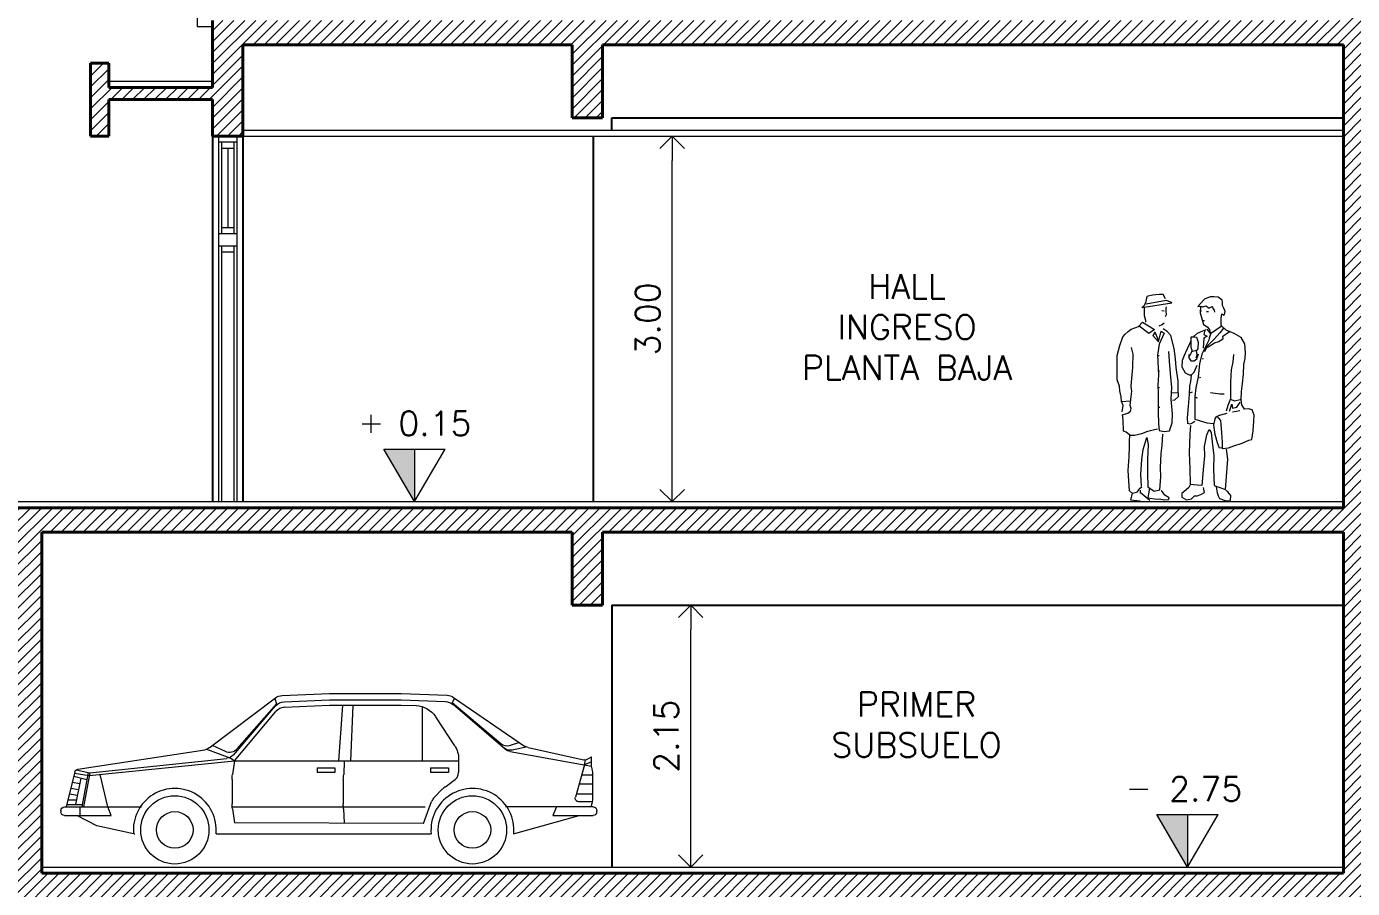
# Model space of a CAD drawing. Extents: x 1018 to 1337, y -109 to 133.
# Drawn here: x 1122.06 to 1132.94, y -100.1 to -93.02 of the extents above; entities that cross this region are included whole.
import ezdxf

# ---------------------------------------------------------------- set-up
doc = ezdxf.new("R2010")
doc.units = 0
doc.header["$LTSCALE"] = 0.5
doc.layers.get('0').update_dxf_attribs({"linetype": 'CONTINUOUS'})
doc.layers.get('Defpoints').update_dxf_attribs({"linetype": 'CONTINUOUS'})
for name, color, linetype, lineweight in [('Acotaciones', 9, 'CONTINUOUS', 9), ('Carpintería', 55, 'CONTINUOUS', 20), ('Detalles .05', 243, 'CONTINUOUS', 5), ('Detalles 01', 8, 'CONTINUOUS', 9), ('Muros corte', 7, 'CONTINUOUS', 40), ('Muros vista', 253, 'CONTINUOUS', 25), ('Pisos', 252, 'CONTINUOUS', 18), ('Punta 01', 6, 'CONTINUOUS', 9), ('Punta 015', 64, 'CONTINUOUS', 13), ('Punta 02', 11, 'CONTINUOUS', 20), ('Vehículos', 155, 'CONTINUOUS', 13), ('Vidrios', 147, 'CONTINUOUS', 13)]:
    doc.layers.add(name, color=color, linetype=linetype, lineweight=lineweight)
doc.styles.add('Texto 2 mm', font='simplex.shx', dxfattribs={"height": 0.2})
doc.dimstyles.new('Segunda línea', dxfattribs={"dimscale": 0, "dimtxt": 0.2, "dimasz": 0.2, "dimexe": 0.15, "dimexo": 0.5, "dimgap": 0.1, "dimtad": 1, "dimzin": 4, "dimdsep": 46, "dimtxsty": 'Texto 2 mm', "dimblk": 'OPEN90', "dimcen": 2.5, "dimclrd": 256, "dimclre": 256, "dimclrt": 256, "dimadec": 0, "dimazin": 0, "dimtfac": 1, "dimtmove": 2, "dimatfit": 3, "dimldrblk": 'OPEN90', "dimfxl": 1, "dimtolj": 1, "dimtzin": 0, "dimlwd": -1, "dimlwe": -1, "dimarcsym": 0})

# ---------------------------------------------------------------- blocks, each defined once
blk = doc.blocks.new('R18 lateral')
at = {"extrusion": (1.22406e-16, 0, -1)}
for p, q in [((0.281, 0.953), (0.825, 1.363)), ((0.833, 1.314), (0.509, 0.944)), ((0.819, 1.359), (0.833, 1.314)), ((0.881, 1.383), (1.269, 1.4)), ((0.898, 1.331), (1.269, 1.348)), ((1.273, 1.4), (1.852, 1.4)), ((1.273, 1.348), (1.852, 1.348)), ((1.856, 1.4), (2.233, 1.385)), ((1.856, 1.348), (2.221, 1.333)), ((2.276, 1.324), (2.296, 1.36)), ((2.675, 0.987), (2.276, 1.324)), ((2.712, 0.941), (2.282, 1.309)), ((2.286, 1.368), (2.869, 0.968)), ((0.48, 0.894), (0.827, 1.297)), ((0.489, 0.846), (0.829, 1.253)), ((0.901, 1.288), (1.269, 1.305)), ((1.273, 1.305), (1.852, 1.305)), ((1.375, 1.301), (1.343, 0.846)), ((1.459, 1.301), (1.441, 0.846)), ((1.856, 1.305), (1.979, 1.3)), ((2.029, 1.292), (2.029, 0.846)), ((2.138, 1.209), (2.295, 0.97)), ((2.828, 0.996), (2.75, 0.972)), ((-0.795, 0.778), (0.245, 0.938)), ((0.261, 0.942), (0.459, 0.87)), ((0.415, 0.924), (0.309, 0.974)), ((0.459, 0.87), (0.489, 0.846)), ((2.75, 0.923), (3.418, 0.804)), ((2.881, 0.959), (2.768, 0.935)), ((2.897, 0.956), (3.356, 0.854)), ((3.378, 0.858), (3.418, 0.881)), ((3.418, 0.804), (3.418, 0.881)), ((-0.808, 0.774), (-0.698, 0.748)), ((-0.702, 0.727), (0.489, 0.846)), ((-0.698, 0.748), (0.427, 0.867)), ((0.489, 0.846), (0.473, 0.735)), ((0.489, 0.846), (2.328, 0.846)), ((1.168, 0.79), (1.168, 0.75)), ((1.168, 0.79), (1.313, 0.79)), ((1.313, 0.79), (1.313, 0.75)), ((1.39, 0.846), (1.385, 0.735)), ((2.098, 0.79), (2.244, 0.79)), ((2.098, 0.79), (2.098, 0.75)), ((2.244, 0.79), (2.244, 0.75)), ((2.328, 0.861), (2.328, 0.754)), ((3.36, 0.814), (3.285, 0.549)), ((3.36, 0.814), (3.368, 0.854)), ((3.418, 0.839), (3.36, 0.814)), ((3.422, 0.782), (3.418, 0.804)), ((-0.82, 0.756), (-0.892, 0.468)), ((-0.841, 0.671), (-0.779, 0.66)), ((-0.829, 0.72), (-0.721, 0.694)), ((-0.822, 0.746), (-0.702, 0.727)), ((-0.77, 0.705), (-0.814, 0.488)), ((-0.71, 0.751), (-0.763, 0.468)), ((-0.698, 0.748), (-0.75, 0.468)), ((-0.549, 0.468), (-0.611, 0.736)), ((0.47, 0.693), (0.47, 0.494)), ((1.313, 0.75), (1.168, 0.75)), ((1.382, 0.693), (1.382, 0.494)), ((2.244, 0.75), (2.098, 0.75)), ((3.426, 0.656), (3.315, 0.656)), ((3.337, 0.731), (3.426, 0.731)), ((3.426, 0.72), (3.426, 0.56)), ((-0.865, 0.576), (-0.799, 0.565)), ((-0.853, 0.623), (-0.789, 0.612)), ((3.293, 0.576), (3.426, 0.576)), ((-0.935, 0.438), (-0.935, 0.428)), ((-0.905, 0.468), (-0.273, 0.468)), ((-0.887, 0.488), (-0.759, 0.488)), ((-0.877, 0.528), (-0.806, 0.528)), ((-0.779, 0.468), (-0.779, 0.398)), ((-0.522, 0.398), (-0.549, 0.468)), ((0.471, 0.468), (2.054, 0.468)), ((0.473, 0.454), (0.489, 0.337)), ((1.384, 0.454), (1.39, 0.337)), ((3.432, 0.469), (2.712, 0.469)), ((3.131, 0.469), (3.1, 0.399)), ((3.418, 0.511), (3.314, 0.511)), ((3.417, 0.469), (3.421, 0.495)), ((3.462, 0.429), (3.462, 0.439)), ((-0.905, 0.398), (-0.522, 0.398)), ((-0.64, 0.313), (-0.804, 0.398)), ((2.039, 0.333), (0.489, 0.337)), ((2.779, 0.248), (3.316, 0.399)), ((3.1, 0.399), (3.432, 0.399)), ((-0.338, 0.248), (-0.64, 0.313)), ((-0.334, 0.247), (-0.328, 0.247)), ((0.338, 0.247), (2.103, 0.247))]:
    blk.add_line(p, q, dxfattribs=at)
for p, q in [((2.221, 0.633), (2.28, 0.681)), ((2.123, 0.54), (2.194, 0.614)), ((2.039, 0.333), (2.106, 0.512))]:
    blk.add_line(p, q)
for centre, radius in [((0, 0.28), 0.28), ((2.441, 0.28), 0.28), ((0, 0.28), 0.15), ((2.441, 0.28), 0.15)]:
    blk.add_circle(centre, radius)
for centre, radius, start, end in [((-0.885, 1.283), 0.1, 52.9643, 87.4726), ((-0.902, 1.232), 0.1, 40.7607, 87.4726), ((-1.273, 1.3), 0.1, 87.4726, 90), ((-1.273, 1.248), 0.1, 87.4726, 90), ((-1.852, 1.3), 0.1, 90, 92.3103), ((-1.852, 1.248), 0.1, 90, 92.3103), ((-2.217, 1.233), 0.1, 92.3103, 130.6118), ((-2.229, 1.285), 0.1, 92.3103, 124.4204), ((-0.906, 1.189), 0.1, 39.9123, 87.4726), ((-1.273, 1.205), 0.1, 87.4726, 90), ((-1.852, 1.205), 0.1, 90, 92.3103), ((-1.971, 1.1), 0.2, 92.3103, 146.7975), ((-2.726, 1.048), 0.08, 252.5218, 310.2263), ((-0.233, 1.017), 0.08, 232.9643, 261.2922), ((-0.449, 0.996), 0.08, 221.2171, 295.1633), ((-0.419, 0.947), 0.08, 220.7607, 263.9748), ((-2.128, 0.861), 0.2, 146.7975, 180), ((-2.751, 1.013), 0.08, 257.8378, 310.6118), ((-2.764, 1.001), 0.08, 280.1035, 310.6118), ((-2.914, 1.034), 0.08, 282.4793, 304.4204), ((0.791, 0.749), 0.03, 14.0275, 81.2922), ((-3.363, 0.883), 0.03, 239.9108, 282.4793), ((-3.026, 0.72), 0.4, 171.131, 180), ((-0.77, 0.693), 0.3, 0, 8.0509), ((-1.682, 0.693), 0.3, 0, 8.0509), ((-3.314, 0.541), 0.03, 270, 15.8483), ((-3.026, 0.56), 0.4, 180, 189.3769), ((0.905, 0.438), 0.03, 0, 90), ((-0.77, 0.494), 0.3, 352.2462, 0), ((-1.682, 0.494), 0.3, 352.2462, 0), ((-3.432, 0.439), 0.03, 90, 180), ((0.905, 0.428), 0.03, 270, 0), ((-3.432, 0.429), 0.03, 180, 270)]:
    blk.add_arc(centre, radius, start, end, dxfattribs=at)
for centre, radius, start, end in [((2.248, 0.754), 0.08, 293.7347, 0), ((0, 0.28), 0.34, 354.3971, 185.4301), ((2.441, 0.28), 0.34, 354.6007, 185.6029), ((2.253, 0.56), 0.08, 113.7347, 136.95), ((2.181, 0.485), 0.08, 136.95, 160.4828)]:
    blk.add_arc(centre, radius, start, end)
blk = doc.blocks.new('_Open90')
at = {"color": 0, "linetype": 'ByBlock', "lineweight": -2}
for p, q in [((0, 0), (-1, 0)), ((-0.5, 0.5), (0, 0)), ((0, 0), (-0.5, -0.5))]:
    blk.add_line(p, q, dxfattribs=at)
blk = doc.blocks.new('*D209')
at = {"layer": 'Acotaciones', "transparency": 16777216}
for p, q in [((1127.362, -97.773), (1127.659, -97.773)), ((1127.509, -99.723), (1127.509, -97.973)), ((1127.362, -99.923), (1127.659, -99.923))]:
    blk.add_line(p, q, dxfattribs=at)
at = {"layer": 'Defpoints', "color": 0, "transparency": 16777216}
for p in [(1126.862, -97.773), (1127.509, -97.773), (1126.862, -99.923)]:
    blk.add_point(p, dxfattribs=at)
at = {"layer": 'Acotaciones', "transparency": 16777216, "xscale": 0.2, "yscale": 0.2, "zscale": 0.2}
for p, rotation in [((1127.509, -97.773), 90), ((1127.509, -99.923), 270)]:
    blk.add_blockref('_Open90', p, dxfattribs=dict(at, rotation=rotation))
at = {"layer": 'Acotaciones', "transparency": 16777216, "insert": (1127.309, -98.848), "char_height": 0.2, "attachment_point": 5, "rotation": 90, "style": 'Texto 2 mm'}
blk.add_mtext('\\A1;2.15', dxfattribs=at)
blk = doc.blocks.new('*D211')
at = {"layer": 'Acotaciones', "transparency": 16777216}
for p, q in [((1127.212, -93.923), (1127.507, -93.923)), ((1127.357, -96.723), (1127.357, -94.123)), ((1127.212, -96.923), (1127.507, -96.923))]:
    blk.add_line(p, q, dxfattribs=at)
at = {"layer": 'Defpoints', "color": 0, "transparency": 16777216}
for p in [(1126.712, -93.923), (1127.357, -93.923), (1126.712, -96.923)]:
    blk.add_point(p, dxfattribs=at)
at = {"layer": 'Acotaciones', "transparency": 16777216, "xscale": 0.2, "yscale": 0.2, "zscale": 0.2}
for p, rotation in [((1127.357, -93.923), 90), ((1127.357, -96.923), 270)]:
    blk.add_blockref('_Open90', p, dxfattribs=dict(at, rotation=rotation))
at = {"layer": 'Acotaciones', "transparency": 16777216, "insert": (1127.157, -95.423), "char_height": 0.2, "attachment_point": 5, "rotation": 90, "style": 'Texto 2 mm'}
blk.add_mtext('\\A1;3.00', dxfattribs=at)

msp = doc.modelspace()

# ---------------------------------------------------------------- hatches: boundary and pattern name
at = {"layer": 'Detalles 01'}
h = msp.add_hatch(dxfattribs=at)
h.set_pattern_fill('ANSI31,_O', color=256, scale=0.02)
h.set_pattern_definition([(45, (0, 0), (-0.0449012806, 0.0449012806), [])])
h.paths.add_polyline_path([(1138.187, -103.123), (1137.787, -103.123), (1137.787, -99.023), (1140.662, -99.023), (1140.662, -100.123), (1140.462, -100.123), (1140.462, -101.123), (1140.862, -101.123), (1140.862, -97.073), (1140.662, -97.073), (1140.662, -98.873), (1137.862, -98.873), (1137.862, -98.673), (1137.787, -98.673), (1137.787, -72.323), (1137.537, -72.323), (1137.537, -72.573), (1135.787, -72.573), (1135.787, -70.423), (1135.637, -70.423), (1135.637, -70.573), (1133.012, -70.573), (1133.012, -70.423), (1132.862, -70.423), (1132.862, -74.973), (1123.837, -74.973), (1123.837, -74.023), (1123.587, -74.023), (1123.587, -76.023), (1123.837, -76.023), (1123.837, -75.173), (1126.537, -75.173), (1126.537, -75.773), (1126.787, -75.773), (1126.787, -75.173), (1132.862, -75.173), (1132.862, -78.573), (1123.587, -78.573), (1123.587, -79.623), (1123.837, -79.623), (1123.837, -78.773), (1126.537, -78.773), (1126.537, -79.373), (1126.787, -79.373), (1126.787, -78.773), (1132.862, -78.773), (1132.862, -82.173), (1123.587, -82.173), (1123.587, -83.223), (1123.837, -83.223), (1123.837, -82.373), (1126.537, -82.373), (1126.537, -82.973), (1126.787, -82.973), (1126.787, -82.373), (1132.862, -82.373), (1132.862, -85.773), (1123.587, -85.773), (1123.587, -86.823), (1123.837, -86.823), (1123.837, -85.973), (1126.537, -85.973), (1126.537, -86.573), (1126.787, -86.573), (1126.787, -85.973), (1132.862, -85.973), (1132.862, -89.373), (1123.587, -89.373), (1123.587, -90.423), (1123.837, -90.423), (1123.837, -89.573), (1126.537, -89.573), (1126.537, -90.173), (1126.787, -90.173), (1126.787, -89.573), (1132.862, -89.573), (1132.862, -92.973), (1123.587, -92.973), (1123.587, -93.523), (1122.737, -93.523), (1122.737, -93.323), (1122.587, -93.323), (1122.587, -93.923), (1122.737, -93.923), (1122.737, -93.623), (1123.587, -93.623), (1123.587, -93.923), (1123.837, -93.923), (1123.837, -93.173), (1126.537, -93.173), (1126.537, -93.773), (1126.787, -93.773), (1126.787, -93.173), (1132.862, -93.173), (1132.862, -96.973), (1121.937, -96.973), (1121.937, -103.123), (1121.537, -103.123), (1121.537, -105.123), (1122.587, -105.123), (1122.587, -103.123), (1122.187, -103.123), (1122.187, -100.223), (1126.537, -100.223), (1126.537, -100.823), (1126.787, -100.823), (1126.787, -100.223), (1132.862, -100.223), (1132.862, -103.123), (1132.487, -103.123), (1132.487, -105.123), (1133.387, -105.123), (1133.387, -103.123), (1133.012, -103.123), (1133.012, -101.573), (1133.912, -101.573), (1133.912, -101.873), (1134.112, -101.873), (1134.112, -101.793), (1135.811, -102.973), (1135.552, -102.973), (1135.552, -103.823), (1136.202, -103.823), (1136.202, -102.973), (1136.002, -102.973), (1136.002, -102.736), (1135.732, -102.736), (1135.732, -102.548), (1135.462, -102.548), (1135.462, -102.361), (1135.192, -102.361), (1135.192, -102.173), (1134.922, -102.173), (1134.922, -101.986), (1134.652, -101.986), (1134.652, -101.798), (1134.382, -101.798), (1134.382, -101.611), (1134.105, -101.611), (1134.112, -101.606), (1134.112, -101.473), (1133.012, -101.473), (1133.012, -98.573), (1133.912, -98.573), (1133.912, -98.873), (1134.112, -98.873), (1134.112, -98.793), (1136.009, -100.111), (1136.002, -100.111), (1136.002, -100.523), (1136.202, -100.523), (1136.202, -100.223), (1137.537, -100.223), (1137.537, -103.123), (1137.137, -103.123), (1137.137, -105.123), (1138.187, -105.123)])
h.paths.add_polyline_path([(1137.537, -99.973), (1136.002, -99.973), (1136.002, -99.736), (1135.732, -99.736), (1135.732, -99.548), (1135.462, -99.548), (1135.462, -99.361), (1135.192, -99.361), (1135.192, -99.173), (1134.922, -99.173), (1134.922, -98.986), (1134.652, -98.986), (1134.652, -98.798), (1134.382, -98.798), (1134.382, -98.611), (1134.105, -98.611), (1134.112, -98.606), (1134.112, -98.473), (1133.012, -98.473), (1133.012, -95.168), (1133.912, -95.168), (1133.912, -95.468), (1134.112, -95.468), (1134.112, -95.392), (1136.342, -96.966), (1136.342, -97.473), (1136.542, -97.473), (1136.542, -97.173), (1137.537, -97.173)], flags=16)
h.paths.add_polyline_path([(1136.052, -99.923), (1136.052, -99.561), (1134.294, -98.236), (1134.112, -98.236), (1134.112, -98.423), (1134.002, -98.423), (1134.002, -97.523), (1134.062, -97.523), (1134.062, -97.573), (1136.052, -99.073), (1136.052, -99.023), (1136.112, -99.023), (1136.112, -99.923)], flags=0)
h.paths.add_polyline_path([(1134.062, -98.023), (1134.136, -97.967), (1136.052, -99.411), (1135.977, -99.467)], flags=0)
h.paths.add_polyline_path([(1134.062, -97.873), (1134.136, -97.817), (1136.052, -99.261), (1135.977, -99.317)], flags=0)
h.paths.add_polyline_path([(1134.062, -97.723), (1134.136, -97.667), (1136.052, -99.111), (1135.977, -99.167)], flags=0)
h.paths.add_polyline_path([(1132.862, -99.973), (1122.187, -99.973), (1122.187, -97.173), (1126.537, -97.173), (1126.537, -97.773), (1126.787, -97.773), (1126.787, -97.173), (1132.862, -97.173)], flags=16)
h.paths.add_polyline_path([(1131.583, -99.923), (1131.331, -99.491), (1131.835, -99.491)], flags=0)
h.paths.add_polyline_path([(1137.537, -96.973), (1136.542, -96.973), (1136.542, -96.733), (1136.272, -96.733), (1136.272, -96.542), (1136.002, -96.542), (1136.002, -96.352), (1135.732, -96.352), (1135.732, -96.161), (1135.462, -96.161), (1135.462, -95.971), (1135.192, -95.971), (1135.192, -95.78), (1134.922, -95.78), (1134.922, -95.59), (1134.652, -95.59), (1134.652, -95.399), (1134.382, -95.399), (1134.382, -95.209), (1134.112, -95.209), (1134.112, -95.068), (1133.012, -95.068), (1133.012, -91.273), (1133.912, -91.273), (1133.912, -91.573), (1134.112, -91.573), (1134.112, -91.483), (1136.542, -93.103), (1136.542, -93.473), (1136.742, -93.473), (1136.742, -93.173), (1137.537, -93.173)], flags=16)
h.paths.add_polyline_path([(1136.592, -96.923), (1136.592, -96.561), (1134.112, -94.691), (1134.112, -94.637), (1134.289, -94.637), (1134.061, -94.466), (1134.136, -94.409), (1134.382, -94.595), (1134.382, -94.557), (1134.061, -94.316), (1134.136, -94.259), (1134.385, -94.447), (1134.434, -94.447), (1136.592, -96.073), (1136.592, -96.023), (1136.652, -96.023), (1136.652, -96.923)], flags=0)
h.paths.add_polyline_path([(1137.537, -92.973), (1136.542, -92.973), (1136.542, -92.743), (1136.272, -92.743), (1136.272, -92.563), (1136.002, -92.563), (1136.002, -92.383), (1135.732, -92.383), (1135.732, -92.203), (1135.462, -92.203), (1135.462, -92.023), (1135.192, -92.023), (1135.192, -91.843), (1134.922, -91.843), (1134.922, -91.663), (1134.652, -91.663), (1134.652, -91.483), (1134.382, -91.483), (1134.382, -91.303), (1134.112, -91.303), (1134.112, -91.173), (1133.012, -91.173), (1133.012, -87.673), (1133.912, -87.673), (1133.912, -87.973), (1134.112, -87.973), (1134.112, -87.883), (1136.541, -89.503), (1136.542, -89.503), (1136.542, -89.873), (1136.742, -89.873), (1136.742, -89.573), (1137.537, -89.573)], flags=16)
h.paths.add_polyline_path([(1136.592, -92.923), (1136.592, -92.56), (1134.319, -90.943), (1134.112, -90.943), (1134.112, -91.123), (1134.002, -91.123), (1134.002, -90.223), (1134.062, -90.223), (1134.062, -90.273), (1136.592, -92.073), (1136.592, -92.023), (1136.652, -92.023), (1136.652, -92.923)], flags=0)
h.paths.add_polyline_path([(1134.062, -90.723), (1134.141, -90.666), (1136.382, -92.26), (1136.382, -92.374)], flags=0)
h.paths.add_polyline_path([(1134.062, -90.573), (1134.141, -90.516), (1134.698, -90.912), (1134.616, -90.967)], flags=0)
h.paths.add_polyline_path([(1126.709, -99.497), (1126.594, -99.497), (1126.057, -99.649, 1.100935), (1125.38, -99.65), (1123.616, -99.65, 1.102902), (1122.939, -99.65), (1122.944, -99.65), (1122.638, -99.584), (1122.474, -99.498), (1122.373, -99.498, -0.414214), (1122.343, -99.468), (1122.343, -99.458, -0.414214), (1122.373, -99.428), (1122.386, -99.428), (1122.458, -99.141, -0.302226), (1122.482, -99.118), (1123.523, -98.959, 0.124237), (1123.559, -98.944), (1124.103, -98.534, -0.151719), (1124.158, -98.513), (1124.549, -98.496), (1125.131, -98.496), (1125.511, -98.511, -0.141031), (1125.563, -98.529), (1126.146, -98.929, 0.09603), (1126.174, -98.941), (1126.634, -99.042, 0.187906), (1126.656, -99.039), (1126.696, -99.016), (1126.696, -99.093), (1126.699, -99.114, -0.038718), (1126.704, -99.176), (1126.704, -99.336, -0.040937), (1126.699, -99.402), (1126.694, -99.428), (1126.709, -99.428, -0.414214), (1126.739, -99.458), (1126.739, -99.467, -0.414214)], flags=0)
h.paths.add_polyline_path([(1134.062, -90.423), (1134.141, -90.366), (1134.807, -90.84), (1134.725, -90.895)], flags=0)
h.paths.add_polyline_path([(1125.99, -98.956), (1125.56, -98.587, 0.168695), (1125.499, -98.563), (1125.133, -98.549, 0.010081), (1125.129, -98.549), (1124.551, -98.549, 0.011028), (1124.547, -98.549), (1124.176, -98.565, 0.206689), (1124.104, -98.6), (1123.757, -99.002, -0.102777), (1123.732, -99.022), (1123.767, -99.051), (1124.107, -98.644, -0.210552), (1124.179, -98.608), (1124.549, -98.592), (1125.131, -98.592), (1125.257, -98.597, -0.242328), (1125.416, -98.687), (1125.573, -98.927, -0.145895), (1125.606, -99.036), (1125.606, -99.143, -0.297473), (1125.558, -99.216), (1125.498, -99.264, 0.093095), (1125.474, -99.28), (1125.4, -99.357, 0.095925), (1125.384, -99.382), (1125.317, -99.564), (1123.767, -99.559), (1123.751, -99.443, -0.033845), (1123.748, -99.402), (1123.748, -99.203, -0.035143), (1123.751, -99.161), (1123.767, -99.051), (1122.576, -99.17), (1122.564, -99.168), (1122.519, -99.409), (1122.463, -99.409), (1122.508, -99.191), (1122.557, -99.203), (1122.568, -99.146), (1122.58, -99.148), (1123.705, -99.03, 0.190824), (1123.757, -99.002), (1124.104, -98.6, -0.206689), (1124.176, -98.565), (1124.549, -98.549), (1125.131, -98.549), (1125.499, -98.563, -0.168695), (1125.56, -98.587), (1125.976, -98.944, 0.027992), (1125.984, -98.95, 0.027992)], flags=0)
h.paths.add_polyline_path([(1125.439, -99.617, -1), (1125.999, -99.617, -1)], flags=0)
h.paths.add_polyline_path([(1125.569, -99.617, -1), (1125.869, -99.617, -1)], flags=0)
h.paths.add_polyline_path([(1125.521, -99.146), (1125.376, -99.146), (1125.376, -99.106), (1125.521, -99.106)], flags=0)
h.paths.add_polyline_path([(1124.591, -99.146), (1124.446, -99.146), (1124.446, -99.106), (1124.591, -99.106)], flags=0)
h.paths.add_polyline_path([(1122.998, -99.617, -1), (1123.558, -99.617, -1)], flags=0)
h.paths.add_polyline_path([(1123.128, -99.617, -1), (1123.428, -99.617, -1)], flags=0)
h.paths.add_polyline_path([(1137.537, -89.373), (1136.542, -89.373), (1136.542, -89.143), (1136.272, -89.143), (1136.272, -88.963), (1136.002, -88.963), (1136.002, -88.783), (1135.732, -88.783), (1135.732, -88.603), (1135.462, -88.603), (1135.462, -88.423), (1135.192, -88.423), (1135.192, -88.243), (1134.922, -88.243), (1134.922, -88.063), (1134.652, -88.063), (1134.652, -87.883), (1134.382, -87.883), (1134.382, -87.703), (1134.112, -87.703), (1134.112, -87.573), (1133.012, -87.573), (1133.012, -84.073), (1133.912, -84.073), (1133.912, -84.373), (1134.112, -84.373), (1134.112, -84.283), (1136.541, -85.903), (1136.542, -85.903), (1136.542, -86.273), (1136.742, -86.273), (1136.742, -85.973), (1137.537, -85.973)], flags=16)
h.paths.add_polyline_path([(1136.592, -89.323), (1136.592, -88.96), (1134.319, -87.343), (1134.112, -87.343), (1134.112, -87.523), (1134.002, -87.523), (1134.002, -86.623), (1134.062, -86.623), (1134.062, -86.673), (1136.592, -88.473), (1136.592, -88.423), (1136.652, -88.423), (1136.652, -89.323)], flags=0)
h.paths.add_polyline_path([(1134.062, -87.123), (1134.141, -87.066), (1136.592, -88.81), (1136.512, -88.866)], flags=0)
h.paths.add_polyline_path([(1134.062, -86.973), (1134.141, -86.916), (1136.592, -88.66), (1136.512, -88.716)], flags=0)
h.paths.add_polyline_path([(1134.062, -86.823), (1134.141, -86.766), (1136.592, -88.51), (1136.512, -88.566)], flags=0)
h.paths.add_polyline_path([(1137.537, -85.773), (1136.542, -85.773), (1136.542, -85.543), (1136.272, -85.543), (1136.272, -85.363), (1136.002, -85.363), (1136.002, -85.183), (1135.732, -85.183), (1135.732, -85.003), (1135.462, -85.003), (1135.462, -84.823), (1135.192, -84.823), (1135.192, -84.643), (1134.922, -84.643), (1134.922, -84.463), (1134.652, -84.463), (1134.652, -84.283), (1134.382, -84.283), (1134.382, -84.103), (1134.112, -84.103), (1134.112, -83.973), (1133.012, -83.973), (1133.012, -80.473), (1133.912, -80.473), (1133.912, -80.773), (1134.112, -80.773), (1134.112, -80.683), (1136.541, -82.303), (1136.542, -82.303), (1136.542, -82.673), (1136.742, -82.673), (1136.742, -82.373), (1137.537, -82.373)], flags=16)
h.paths.add_polyline_path([(1136.592, -85.723), (1136.592, -85.36), (1134.319, -83.743), (1134.112, -83.743), (1134.112, -83.923), (1134.002, -83.923), (1134.002, -83.023), (1134.062, -83.023), (1134.062, -83.073), (1136.592, -84.873), (1136.592, -84.823), (1136.652, -84.823), (1136.652, -85.723)], flags=0)
h.paths.add_polyline_path([(1134.062, -83.523), (1134.141, -83.466), (1136.592, -85.21), (1136.512, -85.266)], flags=0)
h.paths.add_polyline_path([(1134.062, -83.373), (1134.141, -83.316), (1136.592, -85.06), (1136.512, -85.116)], flags=0)
h.paths.add_polyline_path([(1134.062, -83.223), (1134.141, -83.166), (1136.592, -84.91), (1136.512, -84.966)], flags=0)
h.paths.add_polyline_path([(1137.537, -82.173), (1136.542, -82.173), (1136.542, -81.943), (1136.272, -81.943), (1136.272, -81.763), (1136.002, -81.763), (1136.002, -81.583), (1135.732, -81.583), (1135.732, -81.403), (1135.462, -81.403), (1135.462, -81.223), (1135.192, -81.223), (1135.192, -81.043), (1134.922, -81.043), (1134.922, -80.863), (1134.652, -80.863), (1134.652, -80.683), (1134.382, -80.683), (1134.382, -80.503), (1134.112, -80.503), (1134.112, -80.373), (1133.012, -80.373), (1133.012, -76.873), (1133.912, -76.873), (1133.912, -77.173), (1134.112, -77.173), (1134.112, -77.083), (1136.541, -78.703), (1136.542, -78.703), (1136.542, -79.073), (1136.742, -79.073), (1136.742, -78.773), (1137.537, -78.773)], flags=16)
h.paths.add_polyline_path([(1136.592, -82.123), (1136.592, -81.76), (1134.319, -80.143), (1134.112, -80.143), (1134.112, -80.323), (1134.002, -80.323), (1134.002, -79.423), (1134.062, -79.423), (1134.062, -79.473), (1136.592, -81.273), (1136.592, -81.223), (1136.652, -81.223), (1136.652, -82.123)], flags=0)
h.paths.add_polyline_path([(1134.062, -79.923), (1134.141, -79.866), (1136.592, -81.61), (1136.512, -81.666)], flags=0)
h.paths.add_polyline_path([(1134.062, -79.773), (1134.141, -79.716), (1136.592, -81.46), (1136.512, -81.516)], flags=0)
h.paths.add_polyline_path([(1134.062, -79.623), (1134.141, -79.566), (1136.592, -81.31), (1136.512, -81.366)], flags=0)
h.paths.add_polyline_path([(1137.537, -78.573), (1136.542, -78.573), (1136.542, -78.343), (1136.272, -78.343), (1136.272, -78.163), (1136.002, -78.163), (1136.002, -77.983), (1135.732, -77.983), (1135.732, -77.803), (1135.462, -77.803), (1135.462, -77.623), (1135.192, -77.623), (1135.192, -77.443), (1134.922, -77.443), (1134.922, -77.263), (1134.652, -77.263), (1134.652, -77.083), (1134.382, -77.083), (1134.382, -76.903), (1134.112, -76.903), (1134.112, -76.773), (1133.012, -76.773), (1133.012, -72.823), (1135.587, -72.823), (1135.587, -73.223), (1135.837, -73.223), (1135.837, -72.823), (1137.537, -72.823), (1137.537, -74.973), (1136.542, -74.973), (1136.542, -75.473), (1136.742, -75.473), (1136.742, -75.173), (1137.537, -75.173)], flags=16)
h.paths.add_polyline_path([(1136.592, -78.523), (1136.592, -78.16), (1134.319, -76.543), (1134.112, -76.543), (1134.112, -76.723), (1134.002, -76.723), (1134.002, -75.823), (1134.062, -75.823), (1134.062, -75.873), (1136.592, -74.073), (1136.592, -74.023), (1136.652, -74.023), (1136.652, -74.923), (1136.592, -74.923), (1136.592, -74.56), (1134.404, -76.116), (1136.592, -77.673), (1136.592, -77.623), (1136.652, -77.623), (1136.652, -78.523)], flags=0)
h.paths.add_polyline_path([(1134.062, -76.323), (1134.141, -76.266), (1136.592, -78.01), (1136.512, -78.066)], flags=0)
h.paths.add_polyline_path([(1134.062, -76.173), (1134.141, -76.116), (1136.592, -77.86), (1136.512, -77.916)], flags=0)
h.paths.add_polyline_path([(1134.062, -76.023), (1134.141, -75.966), (1136.592, -77.71), (1136.512, -77.766)], flags=0)
h.paths.add_polyline_path([(1135.637, -72.573), (1135.337, -72.573), (1135.337, -72.162), (1135.637, -72.124)], flags=16)
h.paths.add_polyline_path([(1135.237, -72.573), (1133.012, -72.573), (1133.012, -72.073), (1135.237, -72.165)], flags=16)
h.paths.add_polyline_path([(1135.286, -72.017), (1133.012, -71.923), (1133.012, -70.723), (1135.637, -70.723), (1135.637, -71.973)], flags=16)
h.paths.add_polyline_path([(1131.379, -99.131), (1132.088, -99.131), (1132.088, -99.431), (1131.379, -99.431)], flags=8)
h.paths.add_polyline_path([(1128.564, -98.436), (1130.159, -98.436), (1130.159, -99.069), (1128.564, -99.069)], flags=8)
at = {"layer": 'Vidrios', "linetype": 'Continuous'}
for points in [[(1125.244, -96.491), (1125.028, -96.491), (1124.992, -96.491), (1125.244, -96.923)], [(1131.583, -99.491), (1131.367, -99.491), (1131.331, -99.491), (1131.583, -99.923)]]:
    msp.add_hatch(color=256, dxfattribs=at).paths.add_polyline_path(points)

# ---------------------------------------------------------------- linework, layer by layer
at = {"layer": 'Acotaciones', "linetype": 'Continuous'}
for p, q in [((1124.992, -96.491), (1125.496, -96.491)), ((1125.244, -96.923), (1124.992, -96.491)), ((1125.244, -96.923), (1125.496, -96.491)), ((1125.244, -96.491), (1125.244, -96.923)), ((1131.331, -99.491), (1131.835, -99.491)), ((1131.583, -99.923), (1131.331, -99.491)), ((1131.583, -99.923), (1131.835, -99.491)), ((1131.583, -99.491), (1131.583, -99.923))]:
    msp.add_line(p, q, dxfattribs=at)
at = {"layer": 'Carpintería'}
for p, q in [((1123.462, -75.923), (1123.462, -93.023)), ((1123.462, -93.023), (1123.587, -93.023)), ((1123.787, -93.973), (1123.637, -93.973)), ((1123.662, -93.973), (1123.662, -94.723)), ((1123.762, -94.023), (1123.662, -94.023)), ((1123.712, -94.023), (1123.712, -94.673)), ((1123.762, -93.973), (1123.762, -94.723)), ((1123.662, -94.673), (1123.762, -94.673)), ((1123.637, -94.723), (1123.787, -94.723)), ((1123.637, -94.723), (1123.637, -94.823)), ((1123.637, -94.823), (1123.787, -94.823)), ((1123.662, -94.823), (1123.662, -96.923)), ((1123.762, -94.823), (1123.762, -96.923)), ((1123.787, -94.723), (1123.787, -94.823)), ((1123.662, -94.873), (1123.762, -94.873))]:
    msp.add_line(p, q, dxfattribs=at)
at = {"layer": 'Detalles .05'}
for p, q in [((1123.637, -93.923), (1123.637, -94.723)), ((1123.787, -93.923), (1123.787, -94.723)), ((1123.637, -94.823), (1123.637, -96.923)), ((1123.787, -94.823), (1123.787, -96.923))]:
    msp.add_line(p, q, dxfattribs=at)
at = {"layer": 'Muros corte'}
for p, q in [((1123.587, -93.523), (1123.587, -92.973)), ((1123.837, -93.173), (1126.537, -93.173)), ((1123.837, -93.923), (1123.837, -93.173)), ((1126.537, -93.773), (1126.537, -93.173)), ((1126.787, -93.773), (1126.787, -93.173)), ((1126.787, -93.173), (1132.862, -93.173)), ((1132.862, -96.973), (1132.862, -93.173)), ((1122.587, -93.923), (1122.587, -93.323)), ((1122.587, -93.323), (1122.737, -93.323)), ((1122.737, -93.323), (1122.737, -93.523)), ((1122.737, -93.523), (1123.587, -93.523)), ((1122.737, -93.623), (1123.587, -93.623)), ((1122.737, -93.623), (1122.737, -93.923)), ((1123.587, -93.923), (1123.587, -93.623)), ((1126.537, -93.773), (1126.787, -93.773)), ((1122.737, -93.923), (1122.587, -93.923)), ((1123.837, -93.923), (1123.587, -93.923)), ((1121.937, -96.973), (1132.862, -96.973)), ((1122.187, -97.173), (1126.537, -97.173)), ((1122.187, -97.173), (1122.187, -99.973)), ((1126.537, -97.773), (1126.537, -97.173)), ((1126.787, -97.773), (1126.787, -97.173)), ((1126.787, -97.173), (1132.862, -97.173)), ((1132.862, -99.973), (1132.862, -97.173)), ((1126.537, -97.773), (1126.787, -97.773)), ((1122.187, -99.973), (1132.862, -99.973))]:
    msp.add_line(p, q, dxfattribs=at)
at = {"layer": 'Muros vista'}
for p, q in [((1126.862, -93.873), (1126.862, -93.773)), ((1126.862, -93.773), (1132.862, -93.773)), ((1123.587, -93.923), (1123.587, -96.923)), ((1123.837, -93.923), (1123.837, -96.923)), ((1126.712, -96.923), (1126.712, -93.923)), ((1126.862, -97.773), (1126.862, -99.923)), ((1126.862, -97.773), (1132.862, -97.773))]:
    msp.add_line(p, q, dxfattribs=at)
at = {"layer": 'Pisos'}
for p, q in [((1121.862, -96.923), (1132.862, -96.923)), ((1122.187, -99.923), (1132.862, -99.923))]:
    msp.add_line(p, q, dxfattribs=at)
at = {"layer": 'Punta 01', "linetype": 'Continuous'}
for p, q in [((1124.889, -96.359), (1124.889, -96.209)), ((1124.814, -96.284), (1124.964, -96.284)), ((1131.109, -99.284), (1131.259, -99.284))]:
    msp.add_line(p, q, dxfattribs=at)
at = {"layer": 'Punta 015'}
for p, q in [((1131.251, -95.24), (1131.24, -95.29)), ((1131.297, -95.227), (1131.251, -95.24)), ((1131.35, -95.222), (1131.297, -95.227)), ((1131.385, -95.223), (1131.35, -95.222)), ((1131.402, -95.259), (1131.385, -95.223)), ((1131.724, -95.261), (1131.689, -95.296)), ((1131.769, -95.243), (1131.724, -95.261)), ((1131.8, -95.243), (1131.769, -95.243)), ((1131.834, -95.244), (1131.8, -95.243)), ((1131.868, -95.269), (1131.834, -95.244)), ((1131.21, -95.332), (1131.233, -95.308)), ((1131.228, -95.327), (1131.21, -95.332)), ((1131.227, -95.326), (1131.455, -95.29)), ((1131.231, -95.336), (1131.227, -95.326)), ((1131.23, -95.397), (1131.231, -95.336)), ((1131.233, -95.308), (1131.238, -95.291)), ((1131.244, -95.298), (1131.408, -95.27)), ((1131.372, -95.355), (1131.391, -95.356)), ((1131.408, -95.27), (1131.454, -95.289)), ((1131.408, -95.36), (1131.409, -95.337)), ((1131.412, -95.387), (1131.408, -95.36)), ((1131.409, -95.337), (1131.411, -95.324)), ((1131.689, -95.296), (1131.669, -95.322)), ((1131.669, -95.322), (1131.69, -95.319)), ((1131.69, -95.319), (1131.688, -95.372)), ((1131.688, -95.372), (1131.716, -95.468)), ((1131.689, -95.357), (1131.699, -95.358)), ((1131.698, -95.319), (1131.706, -95.324)), ((1131.706, -95.324), (1131.738, -95.315)), ((1131.738, -95.315), (1131.756, -95.332)), ((1131.739, -95.361), (1131.757, -95.362)), ((1131.756, -95.332), (1131.765, -95.332)), ((1131.765, -95.332), (1131.775, -95.326)), ((1131.775, -95.326), (1131.782, -95.322)), ((1131.782, -95.322), (1131.789, -95.325)), ((1131.789, -95.325), (1131.791, -95.337)), ((1131.791, -95.337), (1131.803, -95.352)), ((1131.803, -95.352), (1131.806, -95.368)), ((1131.87, -95.286), (1131.868, -95.269)), ((1131.872, -95.313), (1131.87, -95.286)), ((1131.881, -95.334), (1131.872, -95.313)), ((1131.893, -95.361), (1131.881, -95.334)), ((1131.887, -95.388), (1131.893, -95.361)), ((1131.183, -95.484), (1131.214, -95.451)), ((1131.214, -95.451), (1131.313, -95.509)), ((1131.243, -95.437), (1131.23, -95.397)), ((1131.243, -95.45), (1131.243, -95.437)), ((1131.352, -95.48), (1131.377, -95.469)), ((1131.377, -95.469), (1131.391, -95.455)), ((1131.402, -95.404), (1131.412, -95.387)), ((1131.708, -95.434), (1131.712, -95.436)), ((1131.712, -95.436), (1131.722, -95.436)), ((1131.716, -95.468), (1131.746, -95.487)), ((1131.861, -95.418), (1131.864, -95.381)), ((1131.861, -95.476), (1131.861, -95.418)), ((1131.902, -95.516), (1131.861, -95.476)), ((1131.864, -95.381), (1131.881, -95.391)), ((1131.881, -95.391), (1131.887, -95.388)), ((1131.029, -95.642), (1131.054, -95.569)), ((1131.054, -95.569), (1131.073, -95.548)), ((1131.073, -95.548), (1131.097, -95.526)), ((1131.097, -95.526), (1131.122, -95.508)), ((1131.122, -95.508), (1131.183, -95.484)), ((1131.267, -95.542), (1131.186, -95.483)), ((1131.313, -95.509), (1131.267, -95.542)), ((1131.319, -95.529), (1131.298, -95.558)), ((1131.298, -95.558), (1131.346, -95.612)), ((1131.318, -95.536), (1131.342, -95.595)), ((1131.346, -95.612), (1131.367, -95.524)), ((1131.391, -95.54), (1131.35, -95.629)), ((1131.367, -95.524), (1131.391, -95.54)), ((1131.418, -95.527), (1131.384, -95.504)), ((1131.447, -95.56), (1131.418, -95.527)), ((1131.473, -95.667), (1131.447, -95.56)), ((1131.613, -95.569), (1131.636, -95.569)), ((1131.613, -95.603), (1131.613, -95.569)), ((1131.636, -95.569), (1131.64, -95.562)), ((1131.636, -95.569), (1131.657, -95.573)), ((1131.64, -95.562), (1131.665, -95.54)), ((1131.657, -95.573), (1131.67, -95.615)), ((1131.665, -95.54), (1131.71, -95.52)), ((1131.71, -95.52), (1131.738, -95.509)), ((1131.717, -95.58), (1131.712, -95.664)), ((1131.727, -95.516), (1131.717, -95.55)), ((1131.717, -95.55), (1131.744, -95.566)), ((1131.744, -95.566), (1131.717, -95.58)), ((1131.741, -95.508), (1131.771, -95.546)), ((1131.746, -95.487), (1131.765, -95.509)), ((1131.803, -95.589), (1131.746, -95.648)), ((1131.762, -95.58), (1131.758, -95.597)), ((1131.772, -95.547), (1131.762, -95.58)), ((1131.765, -95.509), (1131.772, -95.547)), ((1131.859, -95.486), (1131.771, -95.545)), ((1131.849, -95.537), (1131.803, -95.589)), ((1131.84, -95.609), (1131.877, -95.583)), ((1131.878, -95.5), (1131.849, -95.537)), ((1131.873, -95.564), (1131.883, -95.558)), ((1131.877, -95.583), (1131.873, -95.564)), ((1131.883, -95.558), (1131.927, -95.526)), ((1131.966, -95.542), (1131.902, -95.516)), ((1132.025, -95.575), (1131.966, -95.542)), ((1132.054, -95.628), (1132.025, -95.575)), ((1131.007, -95.722), (1131.029, -95.642)), ((1131.137, -95.712), (1131.125, -95.658)), ((1131.35, -95.629), (1131.338, -95.721)), ((1131.437, -95.77), (1131.43, -95.691)), ((1131.485, -95.751), (1131.473, -95.667)), ((1131.558, -95.721), (1131.585, -95.666)), ((1131.585, -95.666), (1131.605, -95.62)), ((1131.605, -95.62), (1131.613, -95.607)), ((1131.621, -95.685), (1131.607, -95.709)), ((1131.614, -95.659), (1131.613, -95.603)), ((1131.626, -95.691), (1131.614, -95.659)), ((1131.657, -95.683), (1131.626, -95.691)), ((1131.668, -95.669), (1131.656, -95.686)), ((1131.663, -95.717), (1131.657, -95.683)), ((1131.67, -95.615), (1131.668, -95.669)), ((1131.731, -95.652), (1131.702, -95.713)), ((1131.746, -95.648), (1131.723, -95.694)), ((1131.758, -95.597), (1131.731, -95.652)), ((1131.733, -95.662), (1131.754, -95.652)), ((1131.754, -95.652), (1131.804, -95.62)), ((1131.804, -95.62), (1131.84, -95.609)), ((1132.06, -95.701), (1132.054, -95.628)), ((1131.006, -95.836), (1131.008, -95.775)), ((1131.008, -95.775), (1131.007, -95.722)), ((1131.134, -95.823), (1131.136, -95.777)), ((1131.136, -95.777), (1131.137, -95.75)), ((1131.137, -95.75), (1131.137, -95.712)), ((1131.338, -95.721), (1131.346, -95.882)), ((1131.345, -95.722), (1131.351, -95.722)), ((1131.444, -95.871), (1131.437, -95.77)), ((1131.492, -95.822), (1131.485, -95.751)), ((1131.54, -95.819), (1131.544, -95.761)), ((1131.544, -95.761), (1131.558, -95.721)), ((1131.607, -95.709), (1131.593, -95.737)), ((1131.594, -95.714), (1131.594, -95.743)), ((1131.594, -95.743), (1131.612, -95.766)), ((1131.612, -95.766), (1131.638, -95.768)), ((1131.638, -95.768), (1131.659, -95.751)), ((1131.638, -95.861), (1131.663, -95.802)), ((1131.655, -95.743), (1131.663, -95.717)), ((1131.659, -95.751), (1131.675, -95.709)), ((1131.682, -95.791), (1131.67, -95.898)), ((1131.702, -95.713), (1131.682, -95.791)), ((1131.707, -95.748), (1131.713, -95.753)), ((1131.713, -95.753), (1131.713, -95.748)), ((1131.945, -95.84), (1131.959, -95.775)), ((1131.959, -95.775), (1131.964, -95.715)), ((1132.043, -95.877), (1132.046, -95.797)), ((1132.046, -95.797), (1132.057, -95.747)), ((1132.057, -95.747), (1132.06, -95.701)), ((1131.007, -95.924), (1131.006, -95.836)), ((1131.124, -95.943), (1131.13, -95.882)), ((1131.13, -95.882), (1131.134, -95.823)), ((1131.346, -95.882), (1131.341, -95.97)), ((1131.349, -95.849), (1131.355, -95.849)), ((1131.456, -95.986), (1131.444, -95.871)), ((1131.507, -95.935), (1131.492, -95.822)), ((1131.568, -95.869), (1131.54, -95.819)), ((1131.601, -95.884), (1131.568, -95.869)), ((1131.616, -95.884), (1131.601, -95.884)), ((1131.611, -95.938), (1131.616, -95.884)), ((1131.613, -95.885), (1131.638, -95.861)), ((1131.67, -95.898), (1131.653, -95.99)), ((1131.681, -95.901), (1131.688, -95.907)), ((1131.688, -95.907), (1131.69, -95.899)), ((1131.939, -95.939), (1131.945, -95.84)), ((1132.036, -95.952), (1132.043, -95.877)), ((1131.026, -95.975), (1131.007, -95.924)), ((1131.029, -96.013), (1131.026, -95.975)), ((1131.04, -96.063), (1131.029, -96.013)), ((1131.122, -96.06), (1131.127, -96.016)), ((1131.123, -95.977), (1131.124, -95.943)), ((1131.127, -96.016), (1131.123, -95.977)), ((1131.341, -95.97), (1131.342, -96.031)), ((1131.347, -95.986), (1131.353, -95.986)), ((1131.45, -96.082), (1131.456, -95.986)), ((1131.506, -95.996), (1131.507, -95.935)), ((1131.509, -96.059), (1131.506, -95.996)), ((1131.623, -96.023), (1131.598, -96.033)), ((1131.599, -96.043), (1131.602, -95.976)), ((1131.602, -95.976), (1131.611, -95.938)), ((1131.653, -95.99), (1131.645, -96.059)), ((1131.938, -96.077), (1131.94, -96.006)), ((1131.94, -96.006), (1131.939, -95.939)), ((1132.025, -96.087), (1132.026, -96.019)), ((1132.026, -96.019), (1132.036, -95.952)), ((1131.042, -96.101), (1131.04, -96.063)), ((1131.042, -96.101), (1131.117, -96.095)), ((1131.057, -96.134), (1131.042, -96.101)), ((1131.048, -96.186), (1131.057, -96.134)), ((1131.114, -96.134), (1131.122, -96.06)), ((1131.121, -96.159), (1131.114, -96.134)), ((1131.342, -96.031), (1131.343, -96.19)), ((1131.46, -96.201), (1131.45, -96.082)), ((1131.454, -96.03), (1131.507, -96.028)), ((1131.461, -96.09), (1131.48, -96.088)), ((1131.48, -96.088), (1131.509, -96.059)), ((1131.593, -96.141), (1131.599, -96.043)), ((1131.645, -96.059), (1131.644, -96.136)), ((1131.653, -96.066), (1131.66, -96.073)), ((1131.66, -96.073), (1131.664, -96.064)), ((1131.771, -96.028), (1131.85, -96.038)), ((1131.85, -96.038), (1131.884, -96.038)), ((1131.904, -96.178), (1131.916, -96.132)), ((1131.916, -96.132), (1131.938, -96.077)), ((1131.928, -96.181), (1131.948, -96.122)), ((1131.968, -96.097), (1131.933, -96.082)), ((1131.948, -96.122), (1131.953, -96.156)), ((1132.017, -96.087), (1131.968, -96.097)), ((1131.988, -96.147), (1132.017, -96.107)), ((1132.029, -96.128), (1132.025, -96.087)), ((1132.052, -96.164), (1132.029, -96.128)), ((1131.05, -96.21), (1131.093, -96.197)), ((1131.056, -96.252), (1131.05, -96.21)), ((1131.093, -96.197), (1131.116, -96.18)), ((1131.116, -96.18), (1131.121, -96.159)), ((1131.343, -96.19), (1131.346, -96.282)), ((1131.351, -96.147), (1131.356, -96.147)), ((1131.459, -96.275), (1131.46, -96.201)), ((1131.584, -96.234), (1131.593, -96.141)), ((1131.587, -96.282), (1131.584, -96.234)), ((1131.644, -96.136), (1131.645, -96.199)), ((1131.645, -96.199), (1131.645, -96.247)), ((1131.811, -96.244), (1131.825, -96.222)), ((1131.825, -96.222), (1131.853, -96.258)), ((1131.835, -96.216), (1131.909, -96.196)), ((1131.953, -96.156), (1131.988, -96.147)), ((1131.953, -96.186), (1132.012, -96.176)), ((1132.084, -96.161), (1132.052, -96.164)), ((1132.113, -96.17), (1132.084, -96.161)), ((1132.13, -96.213), (1132.113, -96.17)), ((1132.127, -96.261), (1132.13, -96.213)), ((1131.06, -96.344), (1131.056, -96.252)), ((1131.082, -96.352), (1131.06, -96.344)), ((1131.111, -96.377), (1131.082, -96.352)), ((1131.209, -96.363), (1131.259, -96.344)), ((1131.259, -96.344), (1131.303, -96.334)), ((1131.303, -96.334), (1131.338, -96.324)), ((1131.346, -96.282), (1131.351, -96.339)), ((1131.351, -96.339), (1131.392, -96.348)), ((1131.392, -96.348), (1131.435, -96.342)), ((1131.435, -96.342), (1131.459, -96.275)), ((1131.606, -96.286), (1131.587, -96.282)), ((1131.627, -96.277), (1131.606, -96.286)), ((1131.606, -96.37), (1131.61, -96.298)), ((1131.645, -96.266), (1131.627, -96.277)), ((1131.645, -96.247), (1131.741, -96.276)), ((1131.741, -96.276), (1131.8, -96.281)), ((1131.743, -96.374), (1131.762, -96.33)), ((1131.762, -96.33), (1131.779, -96.355)), ((1131.801, -96.294), (1131.811, -96.244)), ((1131.81, -96.371), (1131.801, -96.294)), ((1131.853, -96.258), (1131.862, -96.358)), ((1132.112, -96.412), (1132.123, -96.341)), ((1132.123, -96.341), (1132.127, -96.261)), ((1131.107, -96.427), (1131.111, -96.377)), ((1131.107, -96.473), (1131.107, -96.427)), ((1131.111, -96.378), (1131.15, -96.378)), ((1131.15, -96.378), (1131.209, -96.363)), ((1131.22, -96.494), (1131.251, -96.396)), ((1131.251, -96.396), (1131.261, -96.453)), ((1131.261, -96.453), (1131.255, -96.576)), ((1131.375, -96.462), (1131.382, -96.37)), ((1131.6, -96.523), (1131.603, -96.447)), ((1131.603, -96.447), (1131.606, -96.37)), ((1131.724, -96.469), (1131.743, -96.374)), ((1131.779, -96.355), (1131.79, -96.458)), ((1131.79, -96.458), (1131.801, -96.545)), ((1131.831, -96.441), (1131.81, -96.371)), ((1131.847, -96.484), (1131.831, -96.441)), ((1131.862, -96.358), (1131.867, -96.434)), ((1131.867, -96.434), (1131.869, -96.488)), ((1131.965, -96.464), (1132.032, -96.443)), ((1132.032, -96.443), (1132.086, -96.417)), ((1132.086, -96.417), (1132.112, -96.412)), ((1131.098, -96.668), (1131.104, -96.551)), ((1131.104, -96.551), (1131.107, -96.473)), ((1131.208, -96.578), (1131.22, -96.494)), ((1131.362, -96.642), (1131.367, -96.529)), ((1131.367, -96.529), (1131.375, -96.462)), ((1131.605, -96.654), (1131.6, -96.523)), ((1131.715, -96.662), (1131.726, -96.548)), ((1131.726, -96.548), (1131.724, -96.469)), ((1131.801, -96.545), (1131.796, -96.656)), ((1131.87, -96.482), (1131.847, -96.484)), ((1131.869, -96.488), (1131.92, -96.481)), ((1131.915, -96.575), (1131.903, -96.492)), ((1131.92, -96.481), (1131.965, -96.464)), ((1131.102, -96.752), (1131.098, -96.668)), ((1131.201, -96.699), (1131.208, -96.578)), ((1131.255, -96.576), (1131.256, -96.687)), ((1131.365, -96.72), (1131.362, -96.642)), ((1131.607, -96.78), (1131.605, -96.654)), ((1131.705, -96.79), (1131.715, -96.662)), ((1131.796, -96.656), (1131.802, -96.791)), ((1131.907, -96.68), (1131.915, -96.575)), ((1131.109, -96.833), (1131.102, -96.752)), ((1131.207, -96.797), (1131.201, -96.699)), ((1131.256, -96.687), (1131.258, -96.801)), ((1131.357, -96.827), (1131.365, -96.72)), ((1131.607, -96.78), (1131.594, -96.806)), ((1131.603, -96.779), (1131.697, -96.788)), ((1131.894, -96.824), (1131.907, -96.68)), ((1131.132, -96.856), (1131.109, -96.833)), ((1131.122, -96.888), (1131.116, -96.907)), ((1131.129, -96.852), (1131.122, -96.888)), ((1131.165, -96.849), (1131.132, -96.856)), ((1131.19, -96.814), (1131.165, -96.849)), ((1131.19, -96.814), (1131.208, -96.802)), ((1131.197, -96.854), (1131.199, -96.828)), ((1131.276, -96.914), (1131.197, -96.851)), ((1131.258, -96.801), (1131.31, -96.836)), ((1131.263, -96.86), (1131.258, -96.891)), ((1131.258, -96.891), (1131.333, -96.903)), ((1131.273, -96.812), (1131.263, -96.86)), ((1131.31, -96.836), (1131.357, -96.827)), ((1131.397, -96.871), (1131.37, -96.831)), ((1131.434, -96.892), (1131.397, -96.871)), ((1131.429, -96.904), (1131.434, -96.892)), ((1131.538, -96.857), (1131.537, -96.886)), ((1131.537, -96.886), (1131.575, -96.908)), ((1131.572, -96.827), (1131.538, -96.857)), ((1131.594, -96.806), (1131.572, -96.827)), ((1131.617, -96.9), (1131.641, -96.874)), ((1131.641, -96.874), (1131.662, -96.874)), ((1131.662, -96.874), (1131.694, -96.864)), ((1131.694, -96.864), (1131.722, -96.848)), ((1131.722, -96.848), (1131.716, -96.807)), ((1131.802, -96.791), (1131.894, -96.824)), ((1131.82, -96.801), (1131.826, -96.851)), ((1131.826, -96.851), (1131.835, -96.874)), ((1131.835, -96.874), (1131.846, -96.896)), ((1131.846, -96.896), (1131.901, -96.917)), ((1131.914, -96.841), (1131.898, -96.832)), ((1131.938, -96.873), (1131.914, -96.841)), ((1131.936, -96.914), (1131.938, -96.873)), ((1131.116, -96.907), (1131.195, -96.917)), ((1131.333, -96.903), (1131.35, -96.901)), ((1131.35, -96.901), (1131.396, -96.909)), ((1131.396, -96.909), (1131.429, -96.904)), ((1131.575, -96.908), (1131.617, -96.9)), ((1131.901, -96.917), (1131.936, -96.914))]:
    msp.add_line(p, q, dxfattribs=at)
at = {"layer": 'Punta 02'}
for p, q in [((1122.737, -93.473), (1123.587, -93.473)), ((1123.837, -93.873), (1132.862, -93.873)), ((1123.837, -93.923), (1132.862, -93.923))]:
    msp.add_line(p, q, dxfattribs=at)

# ---------------------------------------------------------------- block references
at = {"layer": 'Vehículos'}
msp.add_blockref('R18 lateral', (1123.278, -99.897), dxfattribs=at)

# ---------------------------------------------------------------- texts
at = {"layer": 'Punta 015', "linetype": 'Continuous', "char_height": 0.2, "attachment_point": 5, "style": 'Texto 2 mm'}
for s, insert in [('0.15', (1125.411, -96.281)), ('2.75', (1131.733, -99.281))]:
    msp.add_mtext(s, dxfattribs=dict(at, insert=insert))
at = {"layer": 'Punta 02', "char_height": 0.2, "attachment_point": 2, "style": 'Texto 2 mm'}
for s, insert, width in [('HALL\\PINGRESO PLANTA BAJA', (1129.284, -95.057), 2.13745), ('PRIMER \\PSUBSUELO', (1129.362, -98.486), 2.1374)]:
    msp.add_mtext(s, dxfattribs=dict(at, insert=insert, width=width))

# ---------------------------------------------------------------- dimensions: what is measured, and where the dimension line sits
at = {"layer": 'Acotaciones'}
for base, p1, p2, picture, middle in [((1127.357, -93.923), (1126.712, -96.923), (1126.712, -93.923), '*D211', (1127.157, -95.423)), ((1127.509, -97.773), (1126.862, -99.923), (1126.862, -97.773), '*D209', (1127.309, -98.848))]:
    dim = msp.add_linear_dim(base=base, p1=p1, p2=p2, angle=90, dimstyle='Segunda línea', override={"dimscale": 1}, dxfattribs=at)
    dim.commit()
    dim.dimension.update_dxf_attribs({"geometry": picture, "text_midpoint": middle})

doc.saveas('drawing.dxf')
